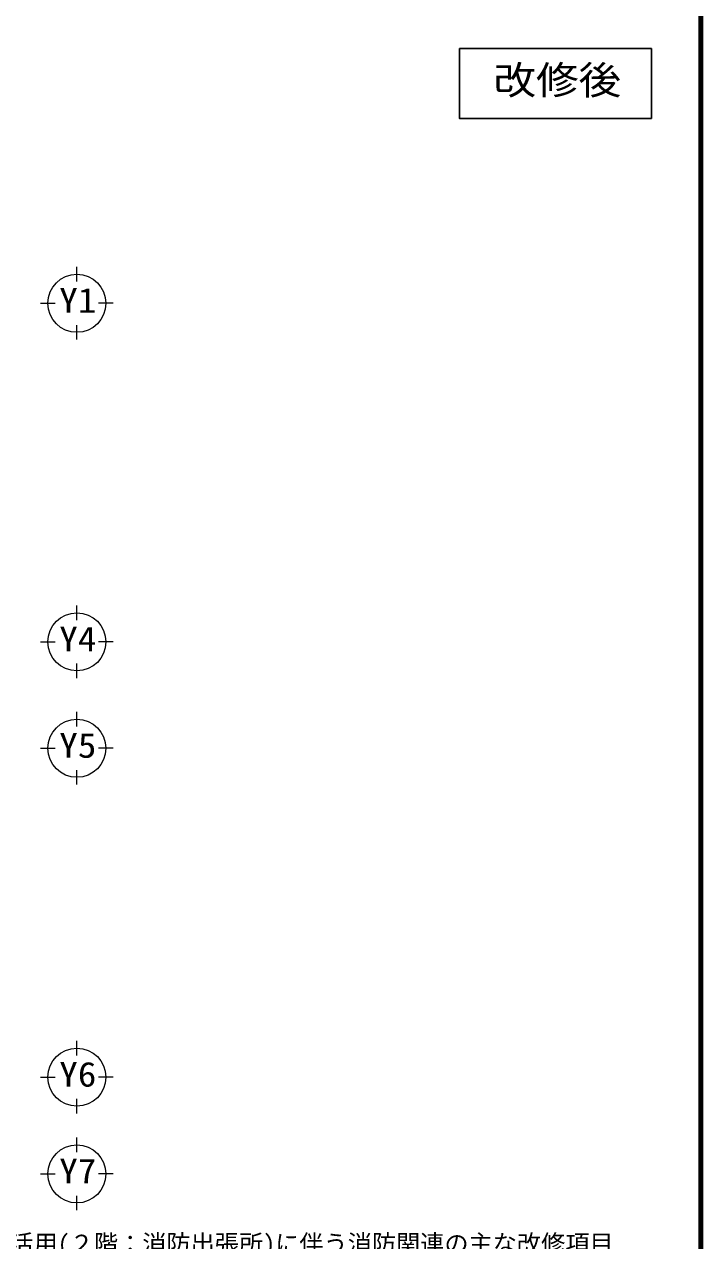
# Model space of a CAD drawing. Units: millimetres at full size, sheet at 1:200; details may follow other scales. Extents: x -55340 to 55340, y -38040 to 38040.
# Drawn here: x 41327 to 55340, y -23647 to 1500 of the extents above; entities that cross this region are included whole.
import ezdxf
from ezdxf.enums import TextEntityAlignment as Align

# ---------------------------------------------------------------- set-up
doc = ezdxf.new("R2010")
doc.units = ezdxf.units.MM
doc.header["$LTSCALE"] = 200
for name, color, linetype, lineweight in [('0-1_通り芯', 3, 'Continuous', 18), ('0-B_文字', 4, 'Continuous', 9), ('3-B_文字', 2, 'Continuous', 18), ('F-0_F-0ﾚｲﾔ', 5, 'Continuous', 50)]:
    doc.layers.add(name, color=color, linetype=linetype, lineweight=lineweight)
doc.styles.add('ＭＳ ゴシック', font='')
doc.styles.get('ＭＳ ゴシック').set_extended_font_data('MS Gothic')

msp = doc.modelspace()

# ---------------------------------------------------------------- linework, layer by layer
at = {"layer": '0-1_通り芯'}
for p, q in [((42414.5, -3817), (42414.5, -3517)), ((41664.5, -4267), (41964.5, -4267)), ((43164.5, -4267), (42864.5, -4267)), ((42414.5, -5017), (42414.5, -4717)), ((42414.5, -10817), (42414.5, -10517)), ((41664.5, -11267), (41964.5, -11267)), ((43164.5, -11267), (42864.5, -11267)), ((42414.5, -12017), (42414.5, -11717)), ((42414.5, -13017), (42414.5, -12717)), ((41664.5, -13467), (41964.5, -13467)), ((43164.5, -13467), (42864.5, -13467)), ((42414.5, -14217), (42414.5, -13917)), ((42414.5, -19817), (42414.5, -19517)), ((41664.5, -20267), (41964.5, -20267)), ((43164.5, -20267), (42864.5, -20267)), ((42414.5, -21017), (42414.5, -20717)), ((42414.5, -21817), (42414.5, -21517)), ((41664.5, -22267), (41964.5, -22267)), ((43164.5, -22267), (42864.5, -22267)), ((42414.5, -23017), (42414.5, -22717))]:
    msp.add_line(p, q, dxfattribs=at)
for centre in [(42414.5, -4267), (42414.5, -11267), (42414.5, -13467), (42414.5, -20267), (42414.5, -22267)]:
    msp.add_circle(centre, 600, dxfattribs=at)
at = {"layer": '0-B_文字', "color": 2, "lineweight": 25}
msp.add_lwpolyline([(50327.2, 1000), (54300, 1000), (54300, -446.2), (50327.2, -446.2)], close=True, dxfattribs=at)
at = {"layer": 'F-0_F-0ﾚｲﾔ'}
for p, q in [((55300, 38000), (55300, -38000)), ((55340, 38040), (55340, -38040))]:
    msp.add_line(p, q, dxfattribs=at)

# ---------------------------------------------------------------- texts
at = {"layer": '0-1_通り芯', "color": 2, "style": 'ＭＳ ゴシック', "width": 1.1}
for s, p in [('Y1', (42050.3, -4617.3)), ('Y4', (42050.3, -11617.3)), ('Y5', (42050.3, -13817.3)), ('Y6', (42050.3, -20617.3)), ('Y7', (42050.3, -22617.3))]:
    msp.add_text(s, height=513.2, dxfattribs=at).set_placement(p, align=Align.BOTTOM_LEFT)
at = {"layer": '0-B_文字', "color": 6, "style": 'ＭＳ ゴシック', "width": 1.1}
msp.add_text('改修後', height=586.5, dxfattribs=at).set_placement((51033.6, -123.1), align=Align.BOTTOM_LEFT)
at = {"layer": '3-B_文字', "style": 'ＭＳ ゴシック'}
msp.add_text('廃校活用(２階：消防出張所)に伴う消防関連の主な改修項目', height=366.6, dxfattribs=at).set_placement((40017.8, -24000.4), align=Align.BOTTOM_LEFT)

doc.saveas('drawing.dxf')
